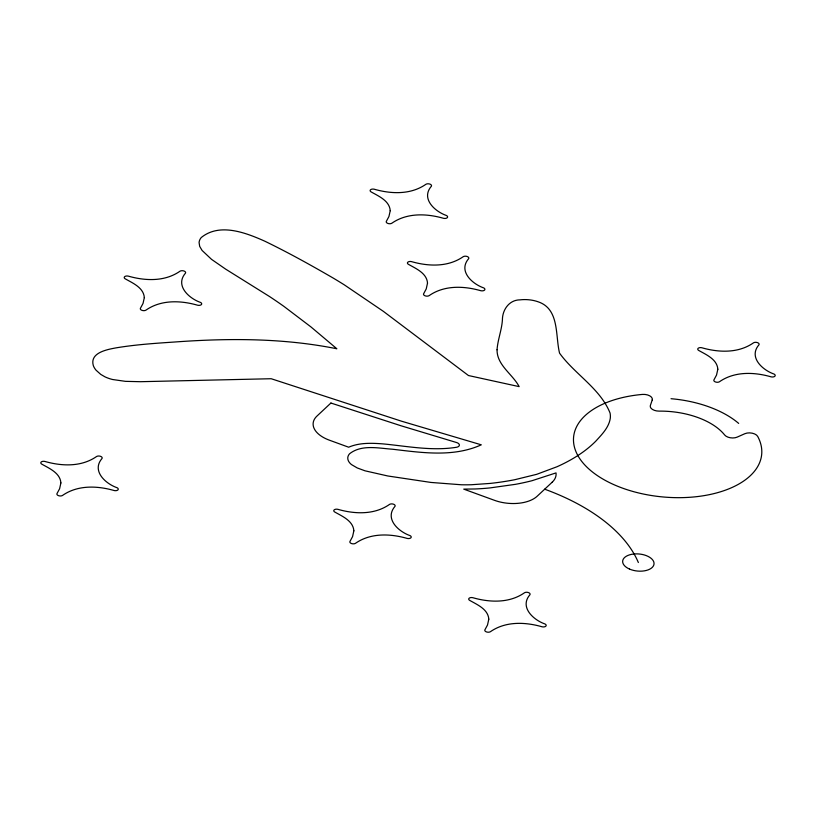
<?xml version="1.0" encoding="UTF-8"?>
<svg xmlns="http://www.w3.org/2000/svg" width="816" height="816" viewBox="0 0 816 816"><rect width="100%" height="100%" fill="white"/><g stroke="black" fill="none" stroke-linecap="round" stroke-linejoin="round"><path stroke-width="1.22" d="M544.69 489.192A190.842 103.938 5.2 0 1 638.357 562.53M671.027 398.708A86.567 47.144 5.2 0 1 738.674 423.402M497.046 349.778C496.862 365.262 512.54 374.065 519.17 386.631L468.466 375.533L383.306 311.304L344.219 284.794A559.174 304.552 5.2 0 0 333.02 277.96C310.651 264.996 288.028 252.43 264.761 241.169C245.708 232.672 219.586 222.584 201.246 237.548A25.99 14.158 5.2 0 0 199.084 242.566L199.685 246.371L202.093 250.451L211.548 259.366L225.665 269.137L269.596 296.575A536.816 292.373 5.2 0 1 283.958 306.418L310.988 326.951L336.855 348.769C283.285 337.987 228.511 338.079 174.257 342.037C154.877 343.332 135.446 344.648 116.27 347.83C107.202 349.493 89.515 352.665 93.33 365.619A34.649 18.87 5.2 0 0 96.053 370.199L100.756 374.401L104.917 376.808A26.163 14.249 5.2 0 0 112.659 379.522L125.44 381.347L140.474 381.704L271.187 378.726L401.503 421.189L481.287 444.822C453.359 457.48 421.882 452.666 392.506 449.228C378.502 448.259 361.488 444.261 349.534 453.808A19.36 10.547 5.2 0 0 348.31 460.673A18.829 10.261 5.2 0 0 351.523 464.61L357.275 467.966L365.017 470.812L387.763 475.973L430.97 482.44L461.285 484.765A114.199 62.2 5.2 0 0 471.373 484.735L490.141 483.419A190.628 103.826 5.2 0 0 514.702 479.726L536.734 474.31L556.961 466.762A189.832 103.387 5.2 0 0 578.605 455.053A181.05 98.603 5.2 0 0 595.833 441.119C601.831 434.53 608.807 427.604 610.266 418.424A57.416 31.273 5.2 0 0 610.062 413.039C600.209 388.457 574.78 374.258 559.562 353.165C555.196 335.59 559.664 308.968 538.101 301.787A22.756 12.393 5.2 0 0 530.349 299.951A23.185 12.628 5.2 0 0 520.078 299.86C509.204 299.829 502.37 309.805 502.411 319.892C501.748 330.062 497.76 339.64 497.046 349.778M60.894 482.919L59.599 488.753L57.038 493.496A3.152 1.714 5.2 0 0 58.507 495.649A3.152 1.714 5.2 0 0 62.465 495.475C77.581 484.918 97.114 485.653 114.118 490.518A3.152 1.714 5.2 0 0 117.871 489.957A3.152 1.714 5.2 0 0 117.086 487.733C105.529 483.735 91.31 470.873 102.02 458.48A3.152 1.714 5.2 0 0 100.552 456.328A3.152 1.714 5.2 0 0 96.604 456.501C81.478 467.058 61.945 466.324 44.941 461.458A3.152 1.714 5.2 0 0 41.188 462.019A3.152 1.714 5.2 0 0 41.973 464.243C49.46 468.476 60.19 473.035 60.894 482.919M144.33 297.605L143.035 303.44L140.474 308.183A3.152 1.714 5.2 0 0 141.943 310.335A3.152 1.714 5.2 0 0 145.901 310.162C161.027 299.605 180.55 300.339 197.554 305.204A3.152 1.714 5.2 0 0 201.307 304.643A3.152 1.714 5.2 0 0 200.522 302.43C188.965 298.421 174.746 285.559 185.456 273.166A3.152 1.714 5.2 0 0 183.998 271.014A3.152 1.714 5.2 0 0 180.04 271.187C164.914 281.755 145.381 281.01 128.377 276.145A3.152 1.714 5.2 0 0 124.624 276.706A3.152 1.714 5.2 0 0 125.409 278.929C132.896 283.162 143.626 287.722 144.33 297.605M353.858 530.798L352.563 536.632L350.003 541.375A3.152 1.714 5.2 0 0 351.472 543.527A3.152 1.714 5.2 0 0 355.429 543.354C370.556 532.797 390.079 533.531 407.082 538.397A3.152 1.714 5.2 0 0 410.846 537.836A3.152 1.714 5.2 0 0 410.05 535.622C398.494 531.614 384.275 518.752 394.985 506.359A3.152 1.714 5.2 0 0 393.526 504.206A3.152 1.714 5.2 0 0 389.569 504.39C374.442 514.947 354.909 514.202 337.916 509.337A3.152 1.714 5.2 0 0 334.152 509.908A3.152 1.714 5.2 0 0 334.937 512.122C342.424 516.355 353.155 520.914 353.858 530.798M390.232 210.691L388.936 216.526L386.386 221.269A3.152 1.714 5.2 0 0 387.845 223.421A3.152 1.714 5.2 0 0 391.802 223.247C406.929 212.68 426.452 213.425 443.455 218.29A3.152 1.714 5.2 0 0 447.219 217.729A3.152 1.714 5.2 0 0 446.434 215.506C434.867 211.507 420.648 198.645 431.358 186.252A3.152 1.714 5.2 0 0 429.899 184.1A3.152 1.714 5.2 0 0 425.942 184.273C410.815 194.83 391.292 194.096 374.289 189.23A3.152 1.714 5.2 0 0 370.525 189.791A3.152 1.714 5.2 0 0 371.311 192.015C378.797 196.248 389.528 200.797 390.232 210.691M427.523 283.101L426.227 288.935L423.677 293.678A3.152 1.714 5.2 0 0 425.136 295.831A3.152 1.714 5.2 0 0 429.094 295.657C444.22 285.1 463.743 285.835 480.746 290.7A3.152 1.714 5.2 0 0 484.51 290.139A3.152 1.714 5.2 0 0 483.725 287.915C472.158 283.917 457.939 271.055 468.649 258.662A3.152 1.714 5.2 0 0 467.191 256.51A3.152 1.714 5.2 0 0 463.233 256.683C448.106 267.24 428.584 266.506 411.58 261.64A3.152 1.714 5.2 0 0 407.816 262.201A3.152 1.714 5.2 0 0 408.602 264.425C416.089 268.658 426.819 273.207 427.523 283.101M488.804 619.171L487.509 625.005L484.949 629.748A3.152 1.714 5.2 0 0 486.418 631.9A3.152 1.714 5.2 0 0 490.375 631.727C505.502 621.17 525.025 621.904 542.028 626.77A3.152 1.714 5.2 0 0 545.792 626.209A3.152 1.714 5.2 0 0 544.996 623.985C533.44 619.987 519.221 607.124 529.931 594.731A3.152 1.714 5.2 0 0 528.472 592.579A3.152 1.714 5.2 0 0 524.515 592.753C509.388 603.32 489.865 602.575 472.862 597.71A3.152 1.714 5.2 0 0 469.098 598.271A3.152 1.714 5.2 0 0 469.883 600.494C477.37 604.727 488.101 609.287 488.804 619.171M717.835 369.23L716.53 375.064L713.98 379.807A3.152 1.714 5.2 0 0 715.448 381.959A3.152 1.714 5.2 0 0 719.396 381.786C734.522 371.229 754.055 371.963 771.059 376.829A3.152 1.714 5.2 0 0 774.812 376.268A3.152 1.714 5.2 0 0 774.027 374.054C762.46 370.046 748.252 357.184 758.962 344.791A3.152 1.714 5.2 0 0 757.493 342.638A3.152 1.714 5.2 0 0 753.535 342.812C738.419 353.379 718.886 352.634 701.882 347.769A3.152 1.714 5.2 0 0 698.129 348.33A3.152 1.714 5.2 0 0 698.914 350.554C706.401 354.787 717.131 359.346 717.835 369.23M652.239 399.962L650.352 405.532A7.874 4.284 5.2 0 0 659.134 411.121A62.954 34.292 5.2 0 1 724.659 434.989A7.874 4.284 5.2 0 0 737.123 437.141L744.855 433.704A7.874 4.284 5.2 0 1 757.697 436.417A94.432 51.428 5.2 0 1 694.396 496.903A94.432 51.428 5.2 0 1 577.136 454.196A94.432 51.428 5.2 0 1 642.416 394.424A7.874 4.284 5.2 0 1 652.239 399.962M330.908 403.033L316.975 416.058A31.477 17.146 5.2 0 0 329.409 440.191L348.646 447.209C359.315 442.629 371.311 442.986 382.653 443.873A139.159 75.786 5.2 0 1 386.917 444.281C409.958 446.729 433.347 450.983 456.501 447.27A4.723 2.57 5.2 0 0 459.388 445.067A4.723 2.57 5.2 0 0 456.45 442.496L400.952 425.748L330.908 403.033M552.238 482.144L537.142 496.25A31.477 17.146 5.2 0 1 494.537 500.341L463.733 489.121L475.065 488.978A148.614 80.937 5.2 0 0 490.069 487.907L515.437 484.337A184.579 100.531 5.2 0 0 531.95 480.726L556.022 472.903A31.477 17.146 5.2 0 1 552.238 482.144M629.534 569.078A15.739 8.568 5.2 0 0 654.004 564.162A15.739 8.568 5.2 0 0 631.523 554.35A15.739 8.568 5.2 0 0 629.534 569.078"/></g></svg>
